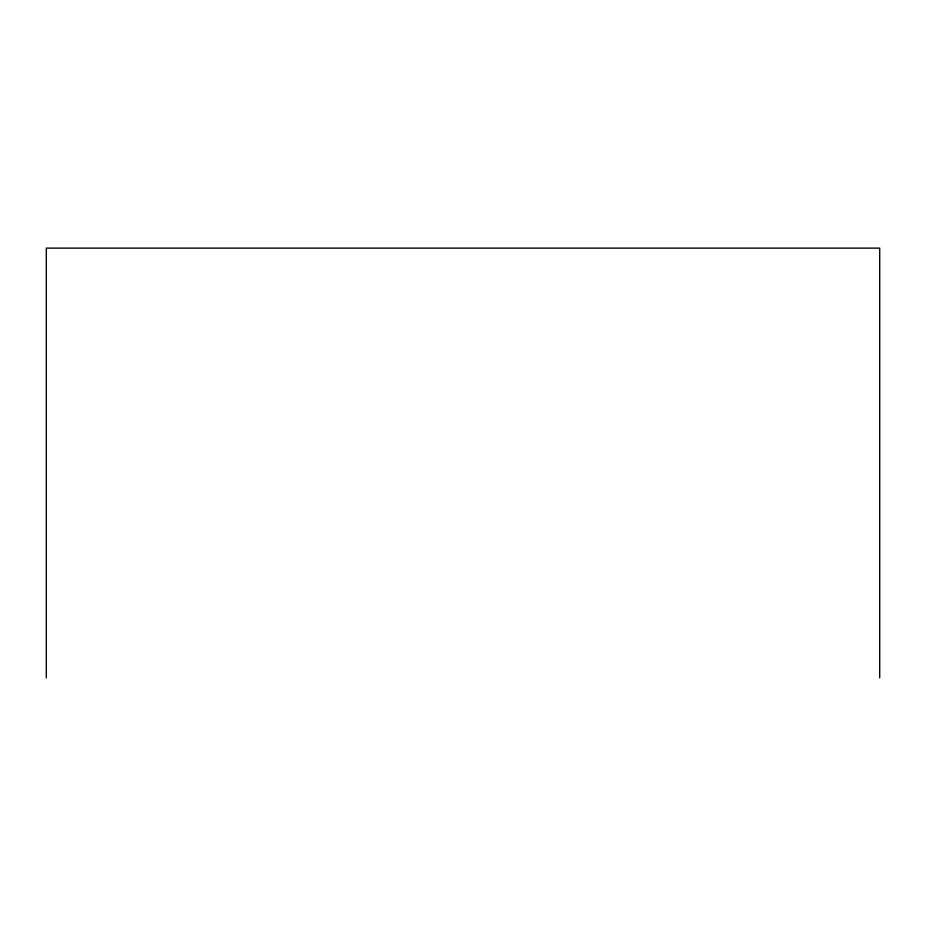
<?xml version="1.0" encoding="UTF-8"?>
<svg xmlns="http://www.w3.org/2000/svg" width="926" height="926" viewBox="0 0 926 926"><rect width="100%" height="100%" fill="white"/><g stroke="black" fill="none" stroke-linecap="round" stroke-linejoin="round"><path stroke-width="1.39" d="M879.7 677.878L879.7 248.122L46.3 248.122L46.3 677.878"/></g></svg>
